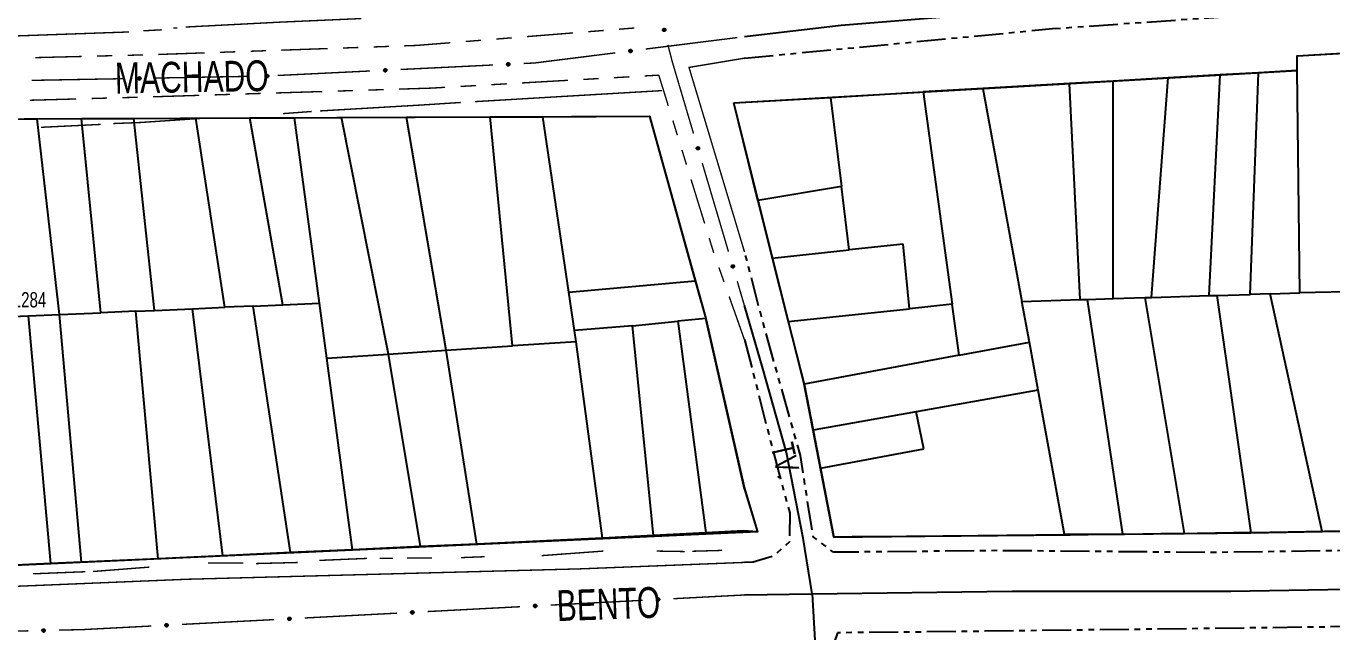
# Model space of a CAD drawing. Extents: x 203614 to 206284, y 4847494 to 4848495.
# Drawn here: x 204543.6 to 204713.3, y 4847634.8 to 4847713.5 of the extents above; entities that cross this region are included whole.
import ezdxf

# ---------------------------------------------------------------- set-up
doc = ezdxf.new("R2010")
doc.units = 0
doc.header["$LTSCALE"] = 1.5
doc.header["$MEASUREMENT"] = 0
doc.linetypes.add('PHANTOMX2', pattern=[5, 2.5, -0.5, 0.5, -0.5, 0.5, -0.5])
for name, color, linetype in [('CD-MALHA-LOTES', 40, 'CONTINUOUS'), ('CD_TXT_QUADRA', 7, 'CONTINUOUS'), ('HD-VALAS-DRENOS', 170, 'CONTINUOUS'), ('RU-QUADRAS', 210, 'CONTINUOUS'), ('SV-EIXO-RUA-N-PAV', 6, 'CONTINUOUS'), ('SV-RUA-NAO-PAV-S-GUIA-C-GUIA', 7, 'PHANTOMX2'), ('SV-RUA-PAVIM-S-GUIA-C-GUIA', 7, 'CONTINUOUS'), ('SV-TXT-RUA-N-PAV-S-GUIA-C-GUIA', 7, 'CONTINUOUS'), ('SV-TXT-RUA-PAV-S-GUIA-C-GUIA', 7, 'CONTINUOUS')]:
    doc.layers.add(name, color=color, linetype=linetype)
doc.styles.add('ARIAL', font='ARIAL.TTF')

msp = doc.modelspace()

# ---------------------------------------------------------------- linework, layer by layer
at = {"layer": 'CD-MALHA-LOTES'}
for p, q in [((204708.82, 4847709.59), (204742.85, 4847711.62)), ((204708.84, 4847707.71), (204708.82, 4847709.59)), ((204703.79, 4847707.41), (204698.79, 4847707.13)), ((204702.71, 4847678.61), (204703.79, 4847707.41)), ((204708.84, 4847707.71), (204703.79, 4847707.41)), ((204709.18, 4847678.81), (204708.84, 4847707.71)), ((204679.2, 4847705.99), (204667.95, 4847705.35)), ((204684.88, 4847706.32), (204679.2, 4847705.99)), ((204680.61, 4847677.94), (204679.2, 4847705.99)), ((204692.06, 4847706.74), (204684.88, 4847706.32)), ((204684.88, 4847678.07), (204684.88, 4847706.32)), ((204689.9, 4847678.22), (204692.06, 4847706.74)), ((204698.79, 4847707.13), (204692.06, 4847706.74)), ((204697.36, 4847678.45), (204698.79, 4847707.13)), ((204635.557714, 4847703.476692), (204648.16, 4847704.2)), ((204648.16, 4847704.2), (204660.19, 4847704.9)), ((204648.16, 4847704.2), (204649.56, 4847692.64)), ((204667.95, 4847705.35), (204660.19, 4847704.9)), ((204660.19, 4847704.9), (204663.97, 4847677.34)), ((204667.95, 4847705.35), (204673.03, 4847677.7)), ((204638.68, 4847690.82), (204635.557714, 4847703.476692)), ((204649.56, 4847692.64), (204638.68, 4847690.82)), ((204650.59, 4847684.39), (204649.56, 4847692.64)), ((204638.68, 4847690.82), (204640.58, 4847683.32)), ((204640.58, 4847683.32), (204650.59, 4847684.39)), ((204657.59, 4847685.14), (204650.59, 4847684.39)), ((204658.42, 4847676.75), (204657.59, 4847685.14)), ((204640.58, 4847683.32), (204642.66, 4847675.09)), ((204698.39, 4847678.48), (204702.71, 4847678.61)), ((204705.29, 4847678.69), (204702.71, 4847678.61)), ((204705.29, 4847678.69), (204709.18, 4847678.81)), ((204712.09, 4847647.81), (204705.29, 4847678.69)), ((204720.61, 4847679.07), (204709.18, 4847678.81)), ((204663.97, 4847677.34), (204658.42, 4847676.75)), ((204664.88, 4847670.71), (204663.97, 4847677.34)), ((204673.03, 4847677.7), (204680.61, 4847677.94)), ((204674, 4847672.4), (204673.03, 4847677.7)), ((204680.61, 4847677.94), (204681.53, 4847677.95)), ((204681.53, 4847677.95), (204684.88, 4847678.07)), ((204681.53, 4847677.95), (204686.1, 4847647.47)), ((204684.88, 4847678.07), (204689.01, 4847678.19)), ((204689.01, 4847678.19), (204689.9, 4847678.22)), ((204689.01, 4847678.19), (204694.15, 4847647.56)), ((204689.9, 4847678.22), (204697.36, 4847678.45)), ((204697.36, 4847678.45), (204698.39, 4847678.48)), ((204698.39, 4847678.48), (204702.79, 4847647.65)), ((204636.97, 4847653.31), (204631.92, 4847675.47)), ((204642.66, 4847675.09), (204658.42, 4847676.75)), ((204642.66, 4847675.09), (204644.76, 4847666.78)), ((204664.88, 4847670.71), (204674, 4847672.4)), ((204675.14, 4847666.15), (204674, 4847672.4)), ((204664.88, 4847670.71), (204644.73, 4847666.95)), ((204644.73, 4847666.95), (204644.76, 4847666.78)), ((204644.76, 4847666.78), (204645.89, 4847660.98)), ((204675.14, 4847666.15), (204659.28, 4847663.35)), ((204678.58, 4847647.4), (204675.14, 4847666.15)), ((204659.28, 4847663.35), (204645.89, 4847660.98)), ((204660.27, 4847658.56), (204659.28, 4847663.35)), ((204645.89, 4847660.98), (204646.85, 4847656.02)), ((204646.85, 4847656.02), (204660.27, 4847658.56)), ((204636.97, 4847653.31), (204638.65, 4847647.74)), ((204712.09, 4847647.81), (204726.31, 4847648.06)), ((204636.85, 4847647.88), (204631.94, 4847647.63)), ((204638.65, 4847647.74), (204636.85, 4847647.88)), ((204686.1, 4847647.47), (204678.58, 4847647.4)), ((204686.1, 4847647.47), (204694.15, 4847647.56)), ((204694.15, 4847647.56), (204702.79, 4847647.65)), ((204702.79, 4847647.65), (204712.09, 4847647.81))]:
    msp.add_line(p, q, dxfattribs=at)
at = {"layer": 'CD-MALHA-LOTES', "flags": 128}
for points in [[(204533.35, 4847701.37), (204545.01, 4847701.42)], [(204545.01, 4847701.42), (204550.75, 4847701.45)], [(204547.88, 4847676), (204545.01, 4847701.42)], [(204550.75, 4847701.45), (204557.57, 4847701.47)], [(204553.26, 4847676.23), (204550.75, 4847701.45)], [(204557.57, 4847701.47), (204565.64, 4847701.51)], [(204560.26, 4847676.53), (204557.57, 4847701.47)], [(204565.64, 4847701.51), (204572.64, 4847701.54)], [(204569.41, 4847676.93), (204565.64, 4847701.51)], [(204572.64, 4847701.54), (204578.47, 4847701.56)], [(204576.95, 4847677.25), (204572.64, 4847701.54)], [(204578.47, 4847701.56), (204584.57, 4847701.58)], [(204581.7, 4847677.46), (204578.47, 4847701.56)], [(204584.57, 4847701.58), (204593, 4847701.62)], [(204590.66, 4847670.85), (204584.57, 4847701.58)], [(204593, 4847701.62), (204603.89, 4847701.66)], [(204598.16, 4847671.34), (204593, 4847701.62)], [(204603.89, 4847701.66), (204610.74, 4847701.69)], [(204606.8, 4847671.91), (204603.89, 4847701.66)], [(204610.74, 4847701.69), (204624.62, 4847701.75)], [(204614.14, 4847678.91), (204610.74, 4847701.69)], [(204624.62, 4847701.75), (204630.56, 4847680.35)], [(204614.14, 4847678.91), (204630.56, 4847680.35)], [(204630.56, 4847680.35), (204631.92, 4847675.47)], [(204614.867491, 4847673.918174), (204614.14, 4847678.91)], [(204565.18, 4847676.74), (204569.41, 4847676.93)], [(204573.08, 4847677.08), (204569.41, 4847676.93)], [(204573.08, 4847677.08), (204576.95, 4847677.25)], [(204577.92, 4847645.06), (204573.08, 4847677.08)], [(204576.95, 4847677.25), (204581.7, 4847677.46)], [(204582.66, 4847670.32), (204581.7, 4847677.46)], [(204535.51, 4847675.46), (204543.89, 4847675.82)], [(204543.89, 4847675.82), (204547.88, 4847676)], [(204546.77, 4847643.63), (204543.89, 4847675.82)], [(204547.88, 4847676), (204553.26, 4847676.23)], [(204550.76, 4847643.82), (204547.88, 4847676)], [(204557.84, 4847676.43), (204553.26, 4847676.23)], [(204557.84, 4847676.43), (204560.26, 4847676.53)], [(204560.74, 4847644.27), (204557.84, 4847676.43)], [(204560.26, 4847676.53), (204565.18, 4847676.74)], [(204569.14, 4847644.66), (204565.18, 4847676.74)], [(204631.92, 4847675.47), (204628.28, 4847675.11)], [(204622.41, 4847674.53), (204614.867491, 4847673.918174)], [(204622.41, 4847674.53), (204628.28, 4847675.11)], [(204625.15, 4847647.27), (204622.41, 4847674.53)], [(204628.28, 4847675.11), (204631.94, 4847647.63)], [(204598.16, 4847671.34), (204606.8, 4847671.91)], [(204615.08, 4847672.46), (204606.8, 4847671.91)], [(204618.49, 4847646.92), (204615.08, 4847672.46)], [(204582.66, 4847670.32), (204590.66, 4847670.85)], [(204586, 4847645.43), (204582.66, 4847670.32)], [(204590.66, 4847670.85), (204598.16, 4847671.34)], [(204594.83, 4847645.84), (204590.66, 4847670.85)], [(204602.16, 4847646.17), (204598.16, 4847671.34)], [(204646.85, 4847656.02), (204648.59, 4847647.08), (204678.58, 4847647.4)], [(204618.49, 4847646.92), (204602.16, 4847646.17)], [(204625.15, 4847647.27), (204618.49, 4847646.92)], [(204631.94, 4847647.63), (204625.15, 4847647.27)], [(204569.14, 4847644.66), (204560.74, 4847644.27)], [(204577.92, 4847645.06), (204569.14, 4847644.66)], [(204586, 4847645.43), (204577.92, 4847645.06)], [(204594.83, 4847645.84), (204586, 4847645.43)], [(204602.16, 4847646.17), (204594.83, 4847645.84)], [(204546.77, 4847643.63), (204536.61, 4847643.17)], [(204550.76, 4847643.82), (204546.77, 4847643.63)], [(204560.74, 4847644.27), (204550.76, 4847643.82)]]:
    msp.add_lwpolyline(points, dxfattribs=at)
at = {"layer": 'CD-MALHA-LOTES'}
msp.add_lwpolyline([(204615.08, 4847672.46), (204614.867491, 4847673.918174)], dxfattribs=at)
at = {"layer": 'HD-VALAS-DRENOS', "const_width": 0.18, "flags": 128}
for points in [[(204587.15, 4847714.44), (204576.71, 4847713.98), (204564.3, 4847713.34)], [(204556.94, 4847712.7), (204541.91, 4847712.17), (204537.85, 4847712.04), (204530.68, 4847711.83)], [(204561.2, 4847712.98), (204558.81, 4847712.85)], [(204563.21, 4847713.21), (204562.69, 4847713.21)], [(204601.94, 4847703.65), (204626.23, 4847705.08)], [(204576.95, 4847702.09), (204580.7, 4847702.37)], [(204581.79, 4847702.44), (204595.15, 4847703.22), (204600.08, 4847703.54)], [(204545.49, 4847700.31), (204553.26, 4847700.69)], [(204554.89, 4847700.8), (204558.45, 4847700.94), (204566.74, 4847701.5)], [(204568.16, 4847701.51), (204569.48, 4847701.51)], [(204600.12, 4847644.41), (204603.18, 4847644.53)], [(204618.6, 4847645.26), (204610.59, 4847644.67)], [(204629.2, 4847645.2), (204625.56, 4847645.26)], [(204634.06, 4847645.35), (204630.19, 4847645.24)], [(204559.59, 4847643.18), (204552.27, 4847642.61)], [(204571.81, 4847643.73), (204567.23, 4847643.72)], [(204578.85, 4847643.78), (204573.43, 4847643.64)], [(204587.88, 4847644.31), (204581.69, 4847644.05)], [(204591.25, 4847644.33), (204589.51, 4847644.33)], [(204596.32, 4847644.37), (204593.09, 4847644.35)], [(204551.26, 4847642.58), (204544.46, 4847642.31)]]:
    msp.add_lwpolyline(points, dxfattribs=at)
at = {"layer": 'RU-QUADRAS', "color": 6, "linetype": 'Continuous'}
msp.add_lwpolyline([(204635.56, 4847703.48), (204708.84, 4847707.71), (204708.82, 4847709.59), (204773.61, 4847713.45), (204773.61, 4847714.6), (204854.98, 4847717.85), (204863.4, 4847651.67), (204808.9, 4847650.14), (204809.03, 4847647.46), (204800.04, 4847646.12), (204799.76, 4847649.76, -0.0056288869), (204648.59, 4847647.08), (204644.72, 4847666.95)], format="xyb", close=True, dxfattribs=at)
msp.add_lwpolyline([(204441.69, 4847701), (204624.62, 4847701.75), (204631.92, 4847675.47), (204636.96, 4847653.38), (204638.65, 4847647.74), (204491.21, 4847641.09), (204447.27, 4847639.64)], close=True, dxfattribs=at)
at = {"layer": 'SV-EIXO-RUA-N-PAV', "flags": 128}
for points in [[(204636.98, 4847712.092141), (204649.53, 4847713.59), (204663.44, 4847714.7), (204683.39, 4847716.18), (204709.63, 4847717.36), (204738.09, 4847719.86), (204760.91, 4847721.14), (204771.75, 4847721.37), (204804.15, 4847723.59), (204841.95, 4847726.18), (204851.05, 4847726.31), (204854.98, 4847726.24), (204860.67, 4847726.05), (204906.65, 4847725.67), (204953.05, 4847725.1), (204960.62, 4847725.56), (204961.19, 4847727.02), (204996.09, 4847724.89), (205008.27, 4847723.86), (205016.78, 4847723.13), (205060.6, 4847723.96)], [(204626.330866, 4847712.958578), (204626.366175, 4847712.857445)], [(204626.332709, 4847712.994263), (204626.396912, 4847712.828297)], [(204626.333488, 4847712.972377), (204626.379465, 4847712.84896)], [(204626.34213, 4847713.009843), (204626.415742, 4847712.823099)], [(204626.34419, 4847713.034897), (204626.439351, 4847712.803111)], [(204626.359338, 4847713.05234), (204626.458283, 4847712.800265)], [(204626.369603, 4847713.076454), (204626.479729, 4847712.791781)], [(204626.383537, 4847713.089597), (204626.496387, 4847712.794607)], [(204626.398325, 4847713.107443), (204626.517443, 4847712.788799)], [(204626.414132, 4847713.113003), (204626.533126, 4847712.794233)], [(204626.429693, 4847713.125669), (204626.55129, 4847712.794073)], [(204626.446776, 4847713.128483), (204626.565175, 4847712.801103)], [(204626.463394, 4847713.136544), (204626.585, 4847712.806035)], [(204626.482788, 4847713.136377), (204626.600758, 4847712.82157)], [(204626.498165, 4847713.142996), (204626.615552, 4847712.82658)], [(204626.517523, 4847713.138304), (204626.631012, 4847712.846298)], [(204626.534788, 4847713.142842), (204626.647912, 4847712.856919)], [(204626.553624, 4847713.134947), (204626.657215, 4847712.881253)], [(204626.575521, 4847713.129579), (204626.671923, 4847712.899705)], [(204626.598124, 4847713.115438), (204626.675061, 4847712.926734)], [(204626.618003, 4847713.105344), (204626.682714, 4847712.939654)], [(204626.636064, 4847713.088597), (204626.680378, 4847712.966159)], [(204626.649558, 4847713.075829), (204626.684381, 4847712.976017)], [(204621.964443, 4847710.248337), (204622.293267, 4847710.324325)], [(204621.966399, 4847710.213026), (204622.309739, 4847710.291398)], [(204621.969043, 4847710.232239), (204622.296345, 4847710.309012)], [(204621.969277, 4847710.284639), (204622.267312, 4847710.360297)], [(204621.971571, 4847710.266936), (204622.275686, 4847710.342178)], [(204621.972271, 4847710.195513), (204622.312097, 4847710.271105)], [(204621.972879, 4847710.178211), (204622.317295, 4847710.256436)], [(204621.979515, 4847710.302311), (204622.244366, 4847710.372633)], [(204621.983452, 4847710.161159), (204622.314815, 4847710.238441)], [(204621.986946, 4847710.144771), (204622.3182, 4847710.222193)], [(204621.987637, 4847710.323343), (204622.227945, 4847710.389579)], [(204622.002757, 4847710.127824), (204622.309749, 4847710.202051)], [(204622.00455, 4847710.343954), (204622.201539, 4847710.396145)], [(204622.014011, 4847710.112325), (204622.310424, 4847710.185168)], [(204622.017101, 4847710.36238), (204622.189703, 4847710.405386)], [(204622.03602, 4847710.378152), (204622.163116, 4847710.406457)], [(204622.036615, 4847710.099062), (204622.299268, 4847710.164983)], [(204622.050407, 4847710.389905), (204622.153851, 4847710.411687)], [(204622.05198, 4847710.081809), (204622.294026, 4847710.14657)], [(204622.076565, 4847710.076565), (204622.271185, 4847710.125708)], [(204622.090813, 4847710.065229), (204622.263624, 4847710.107697)], [(204622.112619, 4847710.063206), (204622.2409, 4847710.093034)], [(204622.12597, 4847710.058841), (204622.230787, 4847710.080937)], [(204590.085873, 4847707.721164), (204590.434178, 4847707.7732)], [(204590.086607, 4847707.756522), (204590.420257, 4847707.807285)], [(204590.089686, 4847707.685958), (204590.439053, 4847707.737765)], [(204590.08997, 4847707.740121), (204590.422162, 4847707.791782)], [(204590.090395, 4847707.703256), (204590.434986, 4847707.752787)], [(204590.094187, 4847707.792352), (204590.397113, 4847707.845126)], [(204590.095129, 4847707.774525), (204590.404085, 4847707.826423)], [(204590.098931, 4847707.668151), (204590.435212, 4847707.720011)], [(204590.101169, 4847707.651545), (204590.437352, 4847707.703552)], [(204590.105739, 4847707.809194), (204590.375171, 4847707.859171)], [(204590.115437, 4847707.829547), (204590.360087, 4847707.877317)], [(204590.115645, 4847707.633444), (204590.427394, 4847707.684112)], [(204590.125688, 4847707.617134), (204590.426782, 4847707.667226)], [(204590.133869, 4847707.848812), (204590.334256, 4847707.885872)], [(204590.147219, 4847707.602191), (204590.414124, 4847707.647948)], [(204590.147785, 4847707.86623), (204590.323157, 4847707.895987)], [(204590.161227, 4847707.58382), (204590.407497, 4847707.629986)], [(204590.167848, 4847707.880518), (204590.296729, 4847707.899076)], [(204590.183087, 4847707.891143), (204590.287889, 4847707.904995)], [(204590.185342, 4847707.576721), (204590.383135, 4847707.610922)], [(204590.198687, 4847707.564335), (204590.374227, 4847707.593539)], [(204590.220276, 4847707.560659), (204590.350453, 4847707.580646)], [(204590.233257, 4847707.555292), (204590.339449, 4847707.569352)], [(204606.067017, 4847708.497707), (204606.415322, 4847708.549743)], [(204606.067752, 4847708.533065), (204606.401401, 4847708.583828)], [(204606.07083, 4847708.462501), (204606.420198, 4847708.514308)], [(204606.071114, 4847708.516664), (204606.403306, 4847708.568325)], [(204606.071539, 4847708.479799), (204606.41613, 4847708.52933)], [(204606.075332, 4847708.568895), (204606.378258, 4847708.621669)], [(204606.076273, 4847708.551068), (204606.38523, 4847708.602966)], [(204606.080076, 4847708.444694), (204606.416357, 4847708.496554)], [(204606.082314, 4847708.428088), (204606.418496, 4847708.480095)], [(204606.086884, 4847708.585737), (204606.356316, 4847708.635714)], [(204606.096582, 4847708.60609), (204606.341232, 4847708.65386)], [(204606.09679, 4847708.409987), (204606.408538, 4847708.460655)], [(204606.106833, 4847708.393677), (204606.407927, 4847708.443769)], [(204606.115014, 4847708.625355), (204606.3154, 4847708.662415)], [(204606.128363, 4847708.378734), (204606.395268, 4847708.424491)], [(204606.128929, 4847708.642773), (204606.304302, 4847708.67253)], [(204606.142372, 4847708.360363), (204606.388641, 4847708.406529)], [(204606.148992, 4847708.657061), (204606.277873, 4847708.675619)], [(204606.164232, 4847708.667686), (204606.269033, 4847708.681539)], [(204606.166487, 4847708.353264), (204606.36428, 4847708.387465)], [(204606.179832, 4847708.340878), (204606.355371, 4847708.370082)], [(204606.20142, 4847708.337202), (204606.331598, 4847708.357189)], [(204606.214401, 4847708.331835), (204606.320594, 4847708.345895)], [(204558.106802, 4847706.670376), (204558.456508, 4847706.711968)], [(204558.108594, 4847706.705696), (204558.443613, 4847706.746454)], [(204558.10956, 4847706.635071), (204558.460321, 4847706.676403)], [(204558.110786, 4847706.652341), (204558.456705, 4847706.69154)], [(204558.111464, 4847706.689202), (204558.445054, 4847706.730901)], [(204558.117243, 4847706.741283), (204558.421612, 4847706.784971)], [(204558.11765, 4847706.723436), (204558.428021, 4847706.766067)], [(204558.118269, 4847706.616996), (204558.455951, 4847706.658772)], [(204558.120009, 4847706.60033), (204558.457597, 4847706.642256)], [(204558.129293, 4847706.757772), (204558.4001, 4847706.799666)], [(204558.133937, 4847706.581805), (204558.447062, 4847706.623123)], [(204558.139596, 4847706.777826), (204558.385565, 4847706.818255)], [(204558.143488, 4847706.565201), (204558.445945, 4847706.606263)], [(204558.158596, 4847706.796531), (204558.360002, 4847706.827579)], [(204558.164561, 4847706.549621), (204558.432715, 4847706.587371)], [(204558.173027, 4847706.813525), (204558.349211, 4847706.838021)], [(204558.178014, 4847706.530839), (204558.425554, 4847706.569617)], [(204558.193508, 4847706.827206), (204558.322887, 4847706.8419)], [(204558.201905, 4847706.523022), (204558.400633, 4847706.55129)], [(204558.209059, 4847706.83737), (204558.314227, 4847706.848081)], [(204558.214874, 4847706.510242), (204558.391208, 4847706.534181)], [(204558.236343, 4847706.505921), (204558.36706, 4847706.522005)], [(204558.249157, 4847706.500169), (204558.355723, 4847706.511046)], [(204574.721582, 4847706.974595), (204575.069887, 4847707.026631)], [(204574.722316, 4847707.009952), (204575.055966, 4847707.060715)], [(204574.725395, 4847706.939388), (204575.074762, 4847706.991196)], [(204574.725679, 4847706.993552), (204575.057871, 4847707.045213)], [(204574.726104, 4847706.956687), (204575.070695, 4847707.006218)], [(204574.729896, 4847707.045782), (204575.032822, 4847707.098557)], [(204574.730838, 4847707.027956), (204575.039794, 4847707.079854)], [(204574.73464, 4847706.921582), (204575.070921, 4847706.973442)], [(204574.736878, 4847706.904975), (204575.073061, 4847706.956983)], [(204574.741448, 4847707.062624), (204575.01088, 4847707.112602)], [(204574.751146, 4847707.082977), (204574.995796, 4847707.130748)], [(204574.751354, 4847706.886875), (204575.063103, 4847706.937542)], [(204574.761397, 4847706.870565), (204575.062491, 4847706.920657)], [(204574.769578, 4847707.102243), (204574.969965, 4847707.139303)], [(204574.782928, 4847706.855622), (204575.049833, 4847706.901378)], [(204574.783494, 4847707.119661), (204574.958866, 4847707.149417)], [(204574.796936, 4847706.83725), (204575.043206, 4847706.883417)], [(204574.803557, 4847707.133949), (204574.932438, 4847707.152507)], [(204574.818796, 4847707.144573), (204574.923598, 4847707.158426)], [(204574.821051, 4847706.830152), (204575.018844, 4847706.864353)], [(204574.834396, 4847706.817765), (204575.009936, 4847706.846969)], [(204574.855985, 4847706.814089), (204574.986162, 4847706.834076)], [(204574.868966, 4847706.808722), (204574.975158, 4847706.822783)], [(204630.730481, 4847697.571183), (204630.769318, 4847697.471352)], [(204630.73107, 4847697.606911), (204630.801061, 4847697.443301)], [(204630.732617, 4847697.585066), (204630.782899, 4847697.463339)], [(204630.739939, 4847697.622812), (204630.820061, 4847697.438768)], [(204630.741118, 4847697.647923), (204630.844357, 4847697.419621)], [(204630.755644, 4847697.665887), (204630.863377, 4847697.417442)], [(204630.765056, 4847697.690347), (204630.885108, 4847697.409715)], [(204630.77852, 4847697.703971), (204630.901657, 4847697.413124)], [(204630.792672, 4847697.722325), (204630.922904, 4847697.408059)], [(204630.808275, 4847697.728437), (204630.938386, 4847697.41404)], [(204630.823382, 4847697.741641), (204630.956545, 4847697.414518)], [(204630.840355, 4847697.745053), (204630.970174, 4847697.422031)], [(204630.85668, 4847697.753692), (204630.989813, 4847697.427656)], [(204630.876068, 4847697.754206), (204631.005017, 4847697.443735)], [(204630.891203, 4847697.761361), (204631.019626, 4847697.449261)], [(204630.910714, 4847697.757352), (204631.034384, 4847697.469509)], [(204630.927809, 4847697.762493), (204631.050901, 4847697.480717)], [(204630.94691, 4847697.755263), (204631.059343, 4847697.505363)], [(204630.968982, 4847697.750668), (204631.073395, 4847697.52432)], [(204630.992068, 4847697.737329), (204631.075582, 4847697.551442)], [(204631.012289, 4847697.72794), (204631.082777, 4847697.564623)], [(204631.030926, 4847697.711836), (204631.079512, 4847697.59103)], [(204631.044861, 4847697.69955), (204631.083166, 4847697.601022)], [(204635.27392, 4847682.229828), (204635.312757, 4847682.129997)], [(204635.274508, 4847682.265556), (204635.344499, 4847682.101946)], [(204635.276056, 4847682.243712), (204635.326337, 4847682.121985)], [(204635.283377, 4847682.281458), (204635.363499, 4847682.097413)], [(204635.284556, 4847682.306568), (204635.387796, 4847682.078266)], [(204635.299083, 4847682.324533), (204635.406816, 4847682.076087)], [(204635.308495, 4847682.348992), (204635.428546, 4847682.06836)], [(204635.321958, 4847682.362616), (204635.445095, 4847682.071769)], [(204635.336111, 4847682.38097), (204635.466342, 4847682.066705)], [(204635.351713, 4847682.387082), (204635.481825, 4847682.072685)], [(204635.36682, 4847682.400286), (204635.499983, 4847682.073163)], [(204635.383793, 4847682.403698), (204635.513613, 4847682.080676)], [(204635.400118, 4847682.412337), (204635.533252, 4847682.086301)], [(204635.419506, 4847682.412852), (204635.548455, 4847682.10238)], [(204635.434642, 4847682.420007), (204635.563064, 4847682.107906)], [(204635.454152, 4847682.415997), (204635.577822, 4847682.128155)], [(204635.471247, 4847682.421138), (204635.594339, 4847682.139362)], [(204635.490348, 4847682.413909), (204635.602782, 4847682.164008)], [(204635.51242, 4847682.409313), (204635.616833, 4847682.182965)], [(204635.535507, 4847682.395974), (204635.61902, 4847682.210088)], [(204635.555727, 4847682.386585), (204635.626215, 4847682.223268)], [(204635.574365, 4847682.370481), (204635.62295, 4847682.249675)], [(204635.588299, 4847682.358195), (204635.626605, 4847682.259667)], [(204645.76, 4847639.69), (204644.61, 4847646.95), (204642.44, 4847658.05), (204639.35, 4847668.98), (204636.98, 4847677.160073)], [(204636.98, 4847639.56), (204645.76, 4847639.69), (204671.71, 4847640.05), (204700.19, 4847640.05), (204730.43, 4847640.56), (204752.94, 4847640.88), (204810.93, 4847642.94), (204871.77, 4847644.21), (204913.14, 4847643.83), (204948.67, 4847644.09), (204983.07, 4847644.59), (205002.22, 4847645.6), (205005.95, 4847645.85), (205016.08, 4847646.61), (205042.29, 4847646.61)], [(204645.76, 4847639.69), (204646.249259, 4847631.456154), (204662.849222, 4847559.484289)], [(204609.576062, 4847638.130695), (204609.924173, 4847638.184018)], [(204609.576667, 4847638.166055), (204609.910126, 4847638.218051)], [(204609.580006, 4847638.095503), (204609.929179, 4847638.148601)], [(204609.580089, 4847638.149667), (204609.912089, 4847638.202555)], [(204609.580651, 4847638.112804), (204609.925056, 4847638.163608)], [(204609.584114, 4847638.201913), (204609.886843, 4847638.255806)], [(204609.585121, 4847638.18409), (204609.893884, 4847638.237129)], [(204609.589317, 4847638.077731), (204609.925404, 4847638.130833)], [(204609.591616, 4847638.061133), (204609.927604, 4847638.114382)], [(204609.595604, 4847638.218798), (204609.864849, 4847638.269771)], [(204609.605226, 4847638.239187), (204609.849698, 4847638.28786)], [(204609.606159, 4847638.043086), (204609.917718, 4847638.094905)], [(204609.616262, 4847638.026813), (204609.917169, 4847638.078017)], [(204609.623587, 4847638.25852), (204609.823835, 4847638.29632)], [(204609.637438, 4847638.275989), (204609.8127, 4847638.306393)], [(204609.637848, 4847638.01195), (204609.904582, 4847638.058692)], [(204609.651924, 4847637.99363), (204609.898021, 4847638.040707)], [(204609.657448, 4847638.290351), (204609.78626, 4847638.309385)], [(204609.672649, 4847638.301032), (204609.777398, 4847638.315272)], [(204609.676065, 4847637.986621), (204609.873731, 4847638.021553)], [(204609.689455, 4847637.974284), (204609.864886, 4847638.004136)], [(204609.711058, 4847637.970688), (204609.84116, 4847637.991155)], [(204609.724058, 4847637.965369), (204609.830198, 4847637.979822)], [(204625.554229, 4847638.966277), (204625.902339, 4847639.019599)], [(204625.554833, 4847639.001637), (204625.888293, 4847639.053632)], [(204625.558172, 4847638.931085), (204625.907346, 4847638.984182)], [(204625.558256, 4847638.985249), (204625.890255, 4847639.038137)], [(204625.558817, 4847638.948386), (204625.903223, 4847638.99919)], [(204625.562281, 4847639.037495), (204625.865009, 4847639.091388)], [(204625.563288, 4847639.019671), (204625.87205, 4847639.072711)], [(204625.567483, 4847638.913313), (204625.90357, 4847638.966415)], [(204625.569783, 4847638.896714), (204625.90577, 4847638.949963)], [(204625.57377, 4847639.054379), (204625.843016, 4847639.105352)], [(204625.583393, 4847639.074768), (204625.827864, 4847639.123442)], [(204625.584325, 4847638.878667), (204625.895885, 4847638.930487)], [(204625.594429, 4847638.862395), (204625.895335, 4847638.913599)], [(204625.601753, 4847639.094102), (204625.802002, 4847639.131901)], [(204625.615605, 4847639.11157), (204625.790866, 4847639.141975)], [(204625.616014, 4847638.847531), (204625.882748, 4847638.894273)], [(204625.63009, 4847638.829212), (204625.876188, 4847638.876288)], [(204625.635615, 4847639.125933), (204625.764426, 4847639.144967)], [(204625.650815, 4847639.136613), (204625.755564, 4847639.150853)], [(204625.654231, 4847638.822202), (204625.851897, 4847638.857134)], [(204625.667622, 4847638.809865), (204625.843052, 4847638.839718)], [(204625.689224, 4847638.806269), (204625.819327, 4847638.826737)], [(204625.702225, 4847638.80095), (204625.808365, 4847638.815403)], [(204577.619729, 4847636.459533), (204577.96784, 4847636.512855)], [(204577.620334, 4847636.494892), (204577.953793, 4847636.546888)], [(204577.623673, 4847636.424341), (204577.972846, 4847636.477438)], [(204577.623757, 4847636.478504), (204577.955756, 4847636.531392)], [(204577.624318, 4847636.441641), (204577.968723, 4847636.492445)], [(204577.627781, 4847636.53075), (204577.93051, 4847636.584644)], [(204577.628788, 4847636.512927), (204577.937551, 4847636.565966)], [(204577.632984, 4847636.406568), (204577.969071, 4847636.45967)], [(204577.635283, 4847636.38997), (204577.971271, 4847636.443219)], [(204577.639271, 4847636.547635), (204577.908516, 4847636.598608)], [(204577.648893, 4847636.568024), (204577.893365, 4847636.616697)], [(204577.649826, 4847636.371923), (204577.961385, 4847636.423742)], [(204577.659929, 4847636.35565), (204577.960836, 4847636.406855)], [(204577.667254, 4847636.587357), (204577.867503, 4847636.625157)], [(204577.681105, 4847636.604826), (204577.856367, 4847636.635231)], [(204577.681515, 4847636.340787), (204577.948249, 4847636.387529)], [(204577.695591, 4847636.322467), (204577.941688, 4847636.369544)], [(204577.701115, 4847636.619189), (204577.829927, 4847636.638222)], [(204577.716316, 4847636.629869), (204577.821065, 4847636.644109)], [(204577.719732, 4847636.315458), (204577.917398, 4847636.35039)], [(204577.733123, 4847636.303121), (204577.908553, 4847636.332973)], [(204577.754725, 4847636.299525), (204577.884828, 4847636.319992)], [(204577.767725, 4847636.294206), (204577.873865, 4847636.308659)], [(204593.597896, 4847637.295114), (204593.946006, 4847637.348436)], [(204593.5985, 4847637.330474), (204593.93196, 4847637.382469)], [(204593.601839, 4847637.259922), (204593.951013, 4847637.31302)], [(204593.601923, 4847637.314086), (204593.933922, 4847637.366974)], [(204593.602484, 4847637.277223), (204593.94689, 4847637.328027)], [(204593.605948, 4847637.366332), (204593.908676, 4847637.420225)], [(204593.606955, 4847637.348509), (204593.915717, 4847637.401548)], [(204593.61115, 4847637.24215), (204593.947237, 4847637.295252)], [(204593.61345, 4847637.225551), (204593.949438, 4847637.278801)], [(204593.617437, 4847637.383217), (204593.886683, 4847637.434189)], [(204593.62706, 4847637.403605), (204593.871532, 4847637.452279)], [(204593.627993, 4847637.207505), (204593.939552, 4847637.259324)], [(204593.638096, 4847637.191232), (204593.939002, 4847637.242436)], [(204593.64542, 4847637.422939), (204593.845669, 4847637.460739)], [(204593.659272, 4847637.440408), (204593.834533, 4847637.470812)], [(204593.659681, 4847637.176368), (204593.926415, 4847637.223111)], [(204593.673757, 4847637.158049), (204593.919855, 4847637.205125)], [(204593.679282, 4847637.45477), (204593.808093, 4847637.473804)], [(204593.694482, 4847637.465451), (204593.799231, 4847637.47969)], [(204593.697898, 4847637.151039), (204593.895564, 4847637.185971)], [(204593.711289, 4847637.138702), (204593.886719, 4847637.168555)], [(204593.732891, 4847637.135106), (204593.862994, 4847637.155574)], [(204593.745892, 4847637.129787), (204593.852032, 4847637.14424)], [(204545.657619, 4847634.945937), (204546.00717, 4847634.988809)], [(204545.659282, 4847634.981263), (204545.994149, 4847635.023248)], [(204545.660506, 4847634.910643), (204546.011114, 4847634.953258)], [(204545.66167, 4847634.927916), (204546.007442, 4847634.968382)], [(204545.662213, 4847634.96478), (204545.995647, 4847635.0077)], [(204545.6678, 4847635.016882), (204545.972007, 4847635.061684)], [(204545.668273, 4847634.999036), (204545.978486, 4847635.042804)], [(204545.669281, 4847634.8926), (204546.006808, 4847634.935612)], [(204545.671083, 4847634.87594), (204546.008514, 4847634.919102)], [(204545.67979, 4847635.033415), (204545.950442, 4847635.0763)], [(204545.685078, 4847634.857466), (204545.99805, 4847634.89993)], [(204545.690019, 4847635.053506), (204545.935839, 4847635.094836)], [(204545.69469, 4847634.840897), (204545.996995, 4847634.883066)], [(204545.708951, 4847635.072281), (204545.910242, 4847635.104066)], [(204545.71582, 4847634.825394), (204545.983834, 4847634.864127)], [(204545.723319, 4847635.089327), (204545.899413, 4847635.114469)], [(204545.729341, 4847634.806661), (204545.976738, 4847634.846346)], [(204545.74375, 4847635.103084), (204545.873074, 4847635.118251)], [(204545.753261, 4847634.798932), (204545.951885, 4847634.827928)], [(204545.759264, 4847635.113304), (204545.864392, 4847635.124401)], [(204545.766277, 4847634.786199), (204545.942522, 4847634.810784)], [(204545.787761, 4847634.781958), (204545.918419, 4847634.79852)], [(204545.800597, 4847634.776252), (204545.907122, 4847634.787519)], [(204561.641563, 4847635.623951), (204561.989673, 4847635.677274)], [(204561.642167, 4847635.659311), (204561.975627, 4847635.711307)], [(204561.645506, 4847635.588759), (204561.99468, 4847635.641857)], [(204561.64559, 4847635.642923), (204561.977589, 4847635.695811)], [(204561.646151, 4847635.60606), (204561.990557, 4847635.656864)], [(204561.649615, 4847635.695169), (204561.952343, 4847635.749062)], [(204561.650622, 4847635.677346), (204561.959384, 4847635.730385)], [(204561.654818, 4847635.570987), (204561.990905, 4847635.624089)], [(204561.657117, 4847635.554389), (204561.993105, 4847635.607638)], [(204561.661104, 4847635.712054), (204561.93035, 4847635.763026)], [(204561.670727, 4847635.732442), (204561.915199, 4847635.781116)], [(204561.67166, 4847635.536342), (204561.983219, 4847635.588161)], [(204561.681763, 4847635.520069), (204561.982669, 4847635.571273)], [(204561.689088, 4847635.751776), (204561.889336, 4847635.789576)], [(204561.702939, 4847635.769245), (204561.8782, 4847635.799649)], [(204561.703348, 4847635.505206), (204561.970082, 4847635.551948)], [(204561.717425, 4847635.486886), (204561.963522, 4847635.533962)], [(204561.722949, 4847635.783607), (204561.85176, 4847635.802641)], [(204561.738149, 4847635.794288), (204561.842898, 4847635.808528)], [(204561.741565, 4847635.479876), (204561.939231, 4847635.514808)], [(204561.754956, 4847635.46754), (204561.930386, 4847635.497392)], [(204561.776558, 4847635.463943), (204561.906661, 4847635.484411)], [(204561.789559, 4847635.458625), (204561.895699, 4847635.473077)]]:
    msp.add_lwpolyline(points, dxfattribs=at)
for points in [[(204626.575521, 4847713.129579), (204626.618003, 4847713.105344), (204626.649558, 4847713.075829), (204626.668792, 4847713.043637), (204626.678371, 4847713.010757), (204626.684381, 4847712.976017), (204626.682714, 4847712.939654), (204626.671923, 4847712.899705), (204626.647912, 4847712.856919), (204626.615552, 4847712.82658), (204626.585, 4847712.806035), (204626.55129, 4847712.794073), (204626.517443, 4847712.788799), (204626.479729, 4847712.791781), (204626.439351, 4847712.803111), (204626.396912, 4847712.828297), (204626.366175, 4847712.857445), (204626.348388, 4847712.889071), (204626.336577, 4847712.923037), (204626.330866, 4847712.958578), (204626.332709, 4847712.994263), (204626.34419, 4847713.034897), (204626.369603, 4847713.076454), (204626.398325, 4847713.107443), (204626.429693, 4847713.125669), (204626.463394, 4847713.136544), (204626.498165, 4847713.142996), (204626.534788, 4847713.142842), (204626.575521, 4847713.129579)], [(204621.987637, 4847710.323343), (204622.017101, 4847710.36238), (204622.050407, 4847710.389905), (204622.084793, 4847710.404867), (204622.118627, 4847710.410165), (204622.153851, 4847710.411687), (204622.189703, 4847710.405386), (204622.227945, 4847710.389579), (204622.267312, 4847710.360297), (204622.293267, 4847710.324325), (204622.309739, 4847710.291398), (204622.317295, 4847710.256436), (204622.3182, 4847710.222193), (204622.310424, 4847710.185168), (204622.294026, 4847710.14657), (204622.263624, 4847710.107697), (204622.230787, 4847710.080937), (204622.197146, 4847710.067338), (204622.16195, 4847710.059964), (204622.12597, 4847710.058841), (204622.090813, 4847710.065229), (204622.05198, 4847710.081809), (204622.014011, 4847710.112325), (204621.986946, 4847710.144771), (204621.972879, 4847710.178211), (204621.966399, 4847710.213026), (204621.964443, 4847710.248337), (204621.969277, 4847710.284639), (204621.987637, 4847710.323343)], [(204590.115437, 4847707.829547), (204590.147785, 4847707.86623), (204590.183087, 4847707.891143), (204590.218512, 4847707.903447), (204590.252651, 4847707.906157), (204590.287889, 4847707.904995), (204590.323157, 4847707.895987), (204590.360087, 4847707.877317), (204590.397113, 4847707.845126), (204590.420257, 4847707.807285), (204590.434178, 4847707.7732), (204590.439053, 4847707.737765), (204590.437352, 4847707.703552), (204590.426782, 4847707.667226), (204590.407497, 4847707.629986), (204590.374227, 4847707.593539), (204590.339449, 4847707.569352), (204590.304873, 4847707.558351), (204590.269218, 4847707.553675), (204590.233257, 4847707.555292), (204590.198687, 4847707.564335), (204590.161227, 4847707.58382), (204590.125688, 4847707.617134), (204590.101169, 4847707.651545), (204590.089686, 4847707.685958), (204590.085873, 4847707.721164), (204590.086607, 4847707.756522), (204590.094187, 4847707.792352), (204590.115437, 4847707.829547)], [(204606.096582, 4847708.60609), (204606.128929, 4847708.642773), (204606.164232, 4847708.667686), (204606.199657, 4847708.67999), (204606.233795, 4847708.6827), (204606.269033, 4847708.681539), (204606.304302, 4847708.67253), (204606.341232, 4847708.65386), (204606.378258, 4847708.621669), (204606.401401, 4847708.583828), (204606.415322, 4847708.549743), (204606.420198, 4847708.514308), (204606.418496, 4847708.480095), (204606.407927, 4847708.443769), (204606.388641, 4847708.406529), (204606.355371, 4847708.370082), (204606.320594, 4847708.345895), (204606.286017, 4847708.334894), (204606.250362, 4847708.330218), (204606.214401, 4847708.331835), (204606.179832, 4847708.340878), (204606.142372, 4847708.360363), (204606.106833, 4847708.393677), (204606.082314, 4847708.428088), (204606.07083, 4847708.462501), (204606.067017, 4847708.497707), (204606.067752, 4847708.533065), (204606.075332, 4847708.568895), (204606.096582, 4847708.60609)], [(204558.139596, 4847706.777826), (204558.173027, 4847706.813525), (204558.209059, 4847706.83737), (204558.244836, 4847706.848609), (204558.27904, 4847706.850296), (204558.314227, 4847706.848081), (204558.349211, 4847706.838021), (204558.385565, 4847706.818255), (204558.421612, 4847706.784971), (204558.443613, 4847706.746454), (204558.456508, 4847706.711968), (204558.460321, 4847706.676403), (204558.457597, 4847706.642256), (204558.445945, 4847706.606263), (204558.425554, 4847706.569617), (204558.391208, 4847706.534181), (204558.355723, 4847706.511046), (204558.320833, 4847706.501084), (204558.285054, 4847706.497477), (204558.249157, 4847706.500169), (204558.214874, 4847706.510242), (204558.178014, 4847706.530839), (204558.143488, 4847706.565201), (204558.120009, 4847706.60033), (204558.10956, 4847706.635071), (204558.106802, 4847706.670376), (204558.108594, 4847706.705696), (204558.117243, 4847706.741283), (204558.139596, 4847706.777826)], [(204574.751146, 4847707.082977), (204574.783494, 4847707.119661), (204574.818796, 4847707.144573), (204574.854221, 4847707.156877), (204574.88836, 4847707.159587), (204574.923598, 4847707.158426), (204574.958866, 4847707.149417), (204574.995796, 4847707.130748), (204575.032822, 4847707.098557), (204575.055966, 4847707.060715), (204575.069887, 4847707.026631), (204575.074762, 4847706.991196), (204575.073061, 4847706.956983), (204575.062491, 4847706.920657), (204575.043206, 4847706.883417), (204575.009936, 4847706.846969), (204574.975158, 4847706.822783), (204574.940582, 4847706.811782), (204574.904927, 4847706.807106), (204574.868966, 4847706.808722), (204574.834396, 4847706.817765), (204574.796936, 4847706.83725), (204574.761397, 4847706.870565), (204574.736878, 4847706.904975), (204574.725395, 4847706.939388), (204574.721582, 4847706.974595), (204574.722316, 4847707.009952), (204574.729896, 4847707.045782), (204574.751146, 4847707.082977)], [(204630.968982, 4847697.750668), (204631.012289, 4847697.72794), (204631.044861, 4847697.69955), (204631.065213, 4847697.668053), (204631.07594, 4847697.63553), (204631.083166, 4847697.601022), (204631.082777, 4847697.564623), (204631.073395, 4847697.52432), (204631.050901, 4847697.480717), (204631.019626, 4847697.449261), (204630.989813, 4847697.427656), (204630.956545, 4847697.414518), (204630.922904, 4847697.408059), (204630.885108, 4847697.409715), (204630.844357, 4847697.419621), (204630.801061, 4847697.443301), (204630.769318, 4847697.471352), (204630.750433, 4847697.502335), (204630.737437, 4847697.535864), (204630.730481, 4847697.571183), (204630.73107, 4847697.606911), (204630.741118, 4847697.647923), (204630.765056, 4847697.690347), (204630.792672, 4847697.722325), (204630.823382, 4847697.741641), (204630.85668, 4847697.753692), (204630.891203, 4847697.761361), (204630.927809, 4847697.762493), (204630.968982, 4847697.750668)], [(204635.51242, 4847682.409313), (204635.555727, 4847682.386585), (204635.588299, 4847682.358195), (204635.608651, 4847682.326698), (204635.619378, 4847682.294175), (204635.626605, 4847682.259667), (204635.626215, 4847682.223268), (204635.616833, 4847682.182965), (204635.594339, 4847682.139362), (204635.563064, 4847682.107906), (204635.533252, 4847682.086301), (204635.499983, 4847682.073163), (204635.466342, 4847682.066705), (204635.428546, 4847682.06836), (204635.387796, 4847682.078266), (204635.344499, 4847682.101946), (204635.312757, 4847682.129997), (204635.293871, 4847682.16098), (204635.280875, 4847682.19451), (204635.27392, 4847682.229828), (204635.274508, 4847682.265556), (204635.284556, 4847682.306568), (204635.308495, 4847682.348992), (204635.336111, 4847682.38097), (204635.36682, 4847682.400286), (204635.400118, 4847682.412337), (204635.434642, 4847682.420007), (204635.471247, 4847682.421138), (204635.51242, 4847682.409313)], [(204609.605226, 4847638.239187), (204609.637438, 4847638.275989), (204609.672649, 4847638.301032), (204609.708027, 4847638.313467), (204609.742156, 4847638.316303), (204609.777398, 4847638.315272), (204609.8127, 4847638.306393), (204609.849698, 4847638.28786), (204609.886843, 4847638.255806), (204609.910126, 4847638.218051), (204609.924173, 4847638.184018), (204609.929179, 4847638.148601), (204609.927604, 4847638.114382), (204609.917169, 4847638.078017), (204609.898021, 4847638.040707), (204609.864886, 4847638.004136), (204609.830198, 4847637.979822), (204609.795662, 4847637.968693), (204609.760025, 4847637.963885), (204609.724058, 4847637.965369), (204609.689455, 4847637.974284), (204609.651924, 4847637.99363), (204609.616262, 4847638.026813), (204609.591616, 4847638.061133), (204609.580006, 4847638.095503), (204609.576062, 4847638.130695), (204609.576667, 4847638.166055), (204609.584114, 4847638.201913), (204609.605226, 4847638.239187)], [(204625.583393, 4847639.074768), (204625.615605, 4847639.11157), (204625.650815, 4847639.136613), (204625.686194, 4847639.149048), (204625.720322, 4847639.151884), (204625.755564, 4847639.150853), (204625.790866, 4847639.141975), (204625.827864, 4847639.123442), (204625.865009, 4847639.091388), (204625.888293, 4847639.053632), (204625.902339, 4847639.019599), (204625.907346, 4847638.984182), (204625.90577, 4847638.949963), (204625.895335, 4847638.913599), (204625.876188, 4847638.876288), (204625.843052, 4847638.839718), (204625.808365, 4847638.815403), (204625.773829, 4847638.804274), (204625.738191, 4847638.799466), (204625.702225, 4847638.80095), (204625.667622, 4847638.809865), (204625.63009, 4847638.829212), (204625.594429, 4847638.862395), (204625.569783, 4847638.896714), (204625.558172, 4847638.931085), (204625.554229, 4847638.966277), (204625.554833, 4847639.001637), (204625.562281, 4847639.037495), (204625.583393, 4847639.074768)], [(204577.648893, 4847636.568024), (204577.681105, 4847636.604826), (204577.716316, 4847636.629869), (204577.751694, 4847636.642304), (204577.785823, 4847636.64514), (204577.821065, 4847636.644109), (204577.856367, 4847636.635231), (204577.893365, 4847636.616697), (204577.93051, 4847636.584644), (204577.953793, 4847636.546888), (204577.96784, 4847636.512855), (204577.972846, 4847636.477438), (204577.971271, 4847636.443219), (204577.960836, 4847636.406855), (204577.941688, 4847636.369544), (204577.908553, 4847636.332973), (204577.873865, 4847636.308659), (204577.839329, 4847636.29753), (204577.803692, 4847636.292722), (204577.767725, 4847636.294206), (204577.733123, 4847636.303121), (204577.695591, 4847636.322467), (204577.659929, 4847636.35565), (204577.635283, 4847636.38997), (204577.623673, 4847636.424341), (204577.619729, 4847636.459533), (204577.620334, 4847636.494892), (204577.627781, 4847636.53075), (204577.648893, 4847636.568024)], [(204593.62706, 4847637.403605), (204593.659272, 4847637.440408), (204593.694482, 4847637.465451), (204593.729861, 4847637.477885), (204593.763989, 4847637.480721), (204593.799231, 4847637.47969), (204593.834533, 4847637.470812), (204593.871532, 4847637.452279), (204593.908676, 4847637.420225), (204593.93196, 4847637.382469), (204593.946006, 4847637.348436), (204593.951013, 4847637.31302), (204593.949438, 4847637.278801), (204593.939002, 4847637.242436), (204593.919855, 4847637.205125), (204593.886719, 4847637.168555), (204593.852032, 4847637.14424), (204593.817496, 4847637.133111), (204593.781858, 4847637.128304), (204593.745892, 4847637.129787), (204593.711289, 4847637.138702), (204593.673757, 4847637.158049), (204593.638096, 4847637.191232), (204593.61345, 4847637.225551), (204593.601839, 4847637.259922), (204593.597896, 4847637.295114), (204593.5985, 4847637.330474), (204593.605948, 4847637.366332), (204593.62706, 4847637.403605)], [(204545.690019, 4847635.053506), (204545.723319, 4847635.089327), (204545.759264, 4847635.113304), (204545.794999, 4847635.124674), (204545.829197, 4847635.126487), (204545.864392, 4847635.124401), (204545.899413, 4847635.114469), (204545.935839, 4847635.094836), (204545.972007, 4847635.061684), (204545.994149, 4847635.023248), (204546.00717, 4847634.988809), (204546.011114, 4847634.953258), (204546.008514, 4847634.919102), (204545.996995, 4847634.883066), (204545.976738, 4847634.846346), (204545.942522, 4847634.810784), (204545.907122, 4847634.787519), (204545.872268, 4847634.77743), (204545.836503, 4847634.773692), (204545.800597, 4847634.776252), (204545.766277, 4847634.786199), (204545.729341, 4847634.806661), (204545.69469, 4847634.840897), (204545.671083, 4847634.87594), (204545.660506, 4847634.910643), (204545.657619, 4847634.945937), (204545.659282, 4847634.981263), (204545.6678, 4847635.016882), (204545.690019, 4847635.053506)], [(204561.670727, 4847635.732442), (204561.702939, 4847635.769245), (204561.738149, 4847635.794288), (204561.773528, 4847635.806722), (204561.807656, 4847635.809559), (204561.842898, 4847635.808528), (204561.8782, 4847635.799649), (204561.915199, 4847635.781116), (204561.952343, 4847635.749062), (204561.975627, 4847635.711307), (204561.989673, 4847635.677274), (204561.99468, 4847635.641857), (204561.993105, 4847635.607638), (204561.982669, 4847635.571273), (204561.963522, 4847635.533962), (204561.930386, 4847635.497392), (204561.895699, 4847635.473077), (204561.861163, 4847635.461949), (204561.825525, 4847635.457141), (204561.789559, 4847635.458625), (204561.754956, 4847635.46754), (204561.717425, 4847635.486886), (204561.681763, 4847635.520069), (204561.657117, 4847635.554389), (204561.645506, 4847635.588759), (204561.641563, 4847635.623951), (204561.642167, 4847635.659311), (204561.649615, 4847635.695169), (204561.670727, 4847635.732442)]]:
    msp.add_lwpolyline(points, close=True, dxfattribs=at)
at = {"layer": 'SV-EIXO-RUA-N-PAV', "const_width": 0.18, "flags": 128}
for points in [[(204624.128368, 4847710.480679), (204636.035232, 4847711.972855)], [(204627.005136, 4847711.026506), (204627.505394, 4847709.090081)], [(204609.68, 4847708.67), (204620.159413, 4847709.983287)], [(204627.505394, 4847709.090081), (204627.57, 4847708.84)], [(204576.28079, 4847707.047094), (204588.266648, 4847707.629502)], [(204592.261934, 4847707.823637), (204604.247792, 4847708.406045)], [(204608.243079, 4847708.60018), (204609.2419, 4847708.648714)], [(204609.2419, 4847708.648714), (204609.68, 4847708.67)], [(204627.57, 4847708.84), (204630.336303, 4847699.499312)], [(204544.287732, 4847706.409639), (204556.285649, 4847706.633183)], [(204560.284955, 4847706.707698), (204572.282873, 4847706.931243)], [(204631.472163, 4847695.663973), (204634.879742, 4847684.157957)], [(204636.015601, 4847680.322619), (204636.867496, 4847677.446114)], [(204636.867496, 4847677.446114), (204636.97, 4847677.1)], [(204627.729897, 4847639.076789), (204636.717616, 4847639.546803)], [(204636.717616, 4847639.546803), (204636.97, 4847639.56)], [(204595.773564, 4847637.405626), (204607.757189, 4847638.032312)], [(204611.75173, 4847638.241207), (204623.735355, 4847638.867894)], [(204563.817231, 4847635.734463), (204575.800856, 4847636.361149)], [(204579.795397, 4847636.570045), (204591.779022, 4847637.196731)], [(204531.839596, 4847634.634593), (204543.836615, 4847634.902075)], [(204547.835621, 4847634.991236), (204550.834876, 4847635.058107)], [(204550.834876, 4847635.058107), (204550.92, 4847635.06)], [(204550.92, 4847635.06), (204559.822689, 4847635.525568)]]:
    msp.add_lwpolyline(points, dxfattribs=at)
at = {"layer": 'SV-RUA-NAO-PAV-S-GUIA-C-GUIA', "flags": 128}
for points in [[(204636.98, 4847709.3), (204676.99, 4847713.13), (204731.39, 4847716.93), (204762.26, 4847719.69), (204813.16, 4847721.32), (204843.37, 4847723.25), (204852.47, 4847722.92), (204855.3, 4847722.08), (204856.4, 4847720.07), (204857.51, 4847714.95)], [(204867.66, 4847650.67), (204866.1, 4847647.94), (204861.89, 4847647.27), (204815.81, 4847646.65), (204753.07, 4847645.31), (204725.95, 4847645.49), (204697.75, 4847645.07), (204669.89, 4847645.32), (204648.53, 4847645.1), (204645.9, 4847647.12), (204644.23, 4847657.68), (204639.16, 4847675.72), (204636.98, 4847684.201118)], [(204636.98, 4847672.758147), (204640.36, 4847659.48), (204642.84, 4847650.22), (204642.81, 4847646.48), (204640.73, 4847644.6), (204638.1, 4847643.84)], [(204883.57, 4847570.35), (204881.34, 4847589.62), (204872.88, 4847632.73), (204871.96, 4847636.21), (204871, 4847639.1), (204870.01, 4847640.61), (204868.2, 4847640.93), (204807.51, 4847638.87), (204732.34, 4847635.64), (204657.45, 4847634.71), (204649.05, 4847634.65), (204648.209286, 4847632.128999), (204648.087463, 4847628.511517), (204652.375282, 4847610.073895), (204658.807011, 4847581.345508), (204662.666048, 4847566.12375), (204665.31, 4847562.47)]]:
    msp.add_lwpolyline(points, dxfattribs=at)
at = {"layer": 'SV-RUA-NAO-PAV-S-GUIA-C-GUIA', "const_width": 0.18, "flags": 128}
for points in [[(204614.68058, 4847712.576125), (204608.699662, 4847712.097981)], [(204618.667858, 4847712.894887), (204616.674219, 4847712.735506)], [(204622.655137, 4847713.21365), (204620.661497, 4847713.054268)], [(204590.74768, 4847710.824137), (204588.748907, 4847710.754107)], [(204594.34, 4847710.95), (204592.746454, 4847710.894168)], [(204594.744187, 4847710.982311), (204594.34, 4847710.95)], [(204598.731465, 4847711.301074), (204594.744187, 4847710.982311)], [(204602.718744, 4847711.619837), (204600.725105, 4847711.460455)], [(204606.706022, 4847711.938599), (204604.712383, 4847711.779218)], [(204550.769418, 4847709.516401), (204544.771302, 4847709.366071)], [(204554.768163, 4847709.61662), (204552.768791, 4847709.56651)], [(204558.766907, 4847709.71684), (204556.767535, 4847709.66673)], [(204566.762398, 4847709.983775), (204560.766077, 4847709.773685)], [(204570.759945, 4847710.123836), (204568.761171, 4847710.053805)], [(204574.757492, 4847710.263896), (204572.758718, 4847710.193866)], [(204582.752586, 4847710.544017), (204576.756265, 4847710.333926)], [(204586.750133, 4847710.684077), (204584.75136, 4847710.614047)], [(204636.973255, 4847709.298871), (204629.75, 4847708.09), (204636.97, 4847684.11)], [(204602.0363, 4847705.735282), (204600.039536, 4847705.621546)], [(204606.029827, 4847705.962753), (204604.033063, 4847705.849017)], [(204614.01688, 4847706.417695), (204608.02659, 4847706.076488)], [(204618.010407, 4847706.645166), (204616.013644, 4847706.53143)], [(204622.003934, 4847706.872637), (204620.007171, 4847706.758902)], [(204625.82, 4847707.09), (204624.000697, 4847706.986373)], [(204625.872553, 4847706.920198), (204625.82, 4847707.09)], [(204627.05518, 4847703.099021), (204625.872553, 4847706.920198)], [(204550.067274, 4847703.995525), (204544.069635, 4847703.827248)], [(204554.065701, 4847704.107709), (204552.066488, 4847704.051617)], [(204558.064127, 4847704.219894), (204556.064914, 4847704.163801)], [(204566.060416, 4847704.463324), (204560.063321, 4847704.276637)], [(204570.05848, 4847704.587782), (204568.059448, 4847704.525553)], [(204574.056543, 4847704.71224), (204572.057511, 4847704.650011)], [(204582.05267, 4847704.961156), (204576.055575, 4847704.774469)], [(204586.050733, 4847705.085614), (204584.051701, 4847705.023385)], [(204590.048796, 4847705.210072), (204588.049764, 4847705.147843)], [(204596.15, 4847705.4), (204592.047828, 4847705.272301)], [(204597.044391, 4847705.450943), (204596.15, 4847705.4)], [(204598.042773, 4847705.50781), (204597.044391, 4847705.450943)], [(204628.237806, 4847699.277844), (204627.646493, 4847701.188432)], [(204629.420433, 4847695.456667), (204628.82912, 4847697.367255)], [(204631.785687, 4847687.814313), (204630.011747, 4847693.546078)], [(204632.96, 4847684.02), (204632.377001, 4847685.903724)], [(204632.969375, 4847683.993488), (204632.96, 4847684.02)], [(204634.302917, 4847680.222325), (204633.636146, 4847682.107906)], [(204636.97, 4847672.68), (204634.969688, 4847678.336744)], [(204446.04, 4847638.06), (204495.08, 4847638.43), (204528.61, 4847640.12), (204564.46, 4847641.6), (204615.56, 4847642.95), (204636.97, 4847643.79)]]:
    msp.add_lwpolyline(points, dxfattribs=at)
at = {"layer": 'SV-RUA-PAVIM-S-GUIA-C-GUIA', "flags": 128}
msp.add_lwpolyline([(204638.1, 4847643.84), (204636.98, 4847643.79)], dxfattribs=at)

# ---------------------------------------------------------------- texts
at = {"layer": 'CD_TXT_QUADRA', "style": 'ARIAL', "width": 0.7}
msp.add_text('338821284', height=2, dxfattribs=at).set_placement((204536.39, 4847676.91))
at = {"layer": 'SV-TXT-RUA-N-PAV-S-GUIA-C-GUIA', "style": 'ARIAL', "width": 0.7}
for s, height, rotation, p in [('MACHADO', 4, 1, (204555.14, 4847704.69, 16.780001)), ('TV.', 3, 283, (204640.34, 4847658.91))]:
    msp.add_text(s, height=height, rotation=rotation, dxfattribs=at).set_placement(p)
at = {"layer": 'SV-TXT-RUA-PAV-S-GUIA-C-GUIA', "style": 'ARIAL', "width": 0.7}
msp.add_text('BENTO', height=4, rotation=2, dxfattribs=at).set_placement((204612.61, 4847636.16))

doc.saveas('drawing.dxf')
